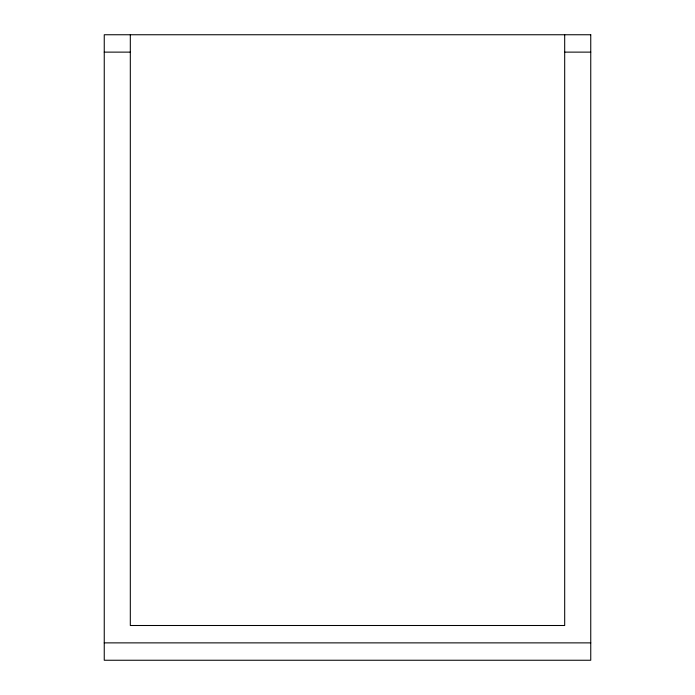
<?xml version="1.0" encoding="UTF-8"?>
<svg xmlns="http://www.w3.org/2000/svg" width="695" height="695" viewBox="0 0 695 695"><rect width="100%" height="100%" fill="white"/><g stroke="black" fill="none" stroke-linecap="round" stroke-linejoin="round"><path stroke-width="1.04" d="M104.25 52.125L130.312 52.125M564.688 52.125L590.75 52.125M104.25 642.875L590.75 642.875M564.688 34.75L564.688 625.5L130.312 625.5L130.312 34.75M590.75 34.75L104.25 34.75L104.25 660.25L590.75 660.25L590.75 34.75"/></g></svg>
